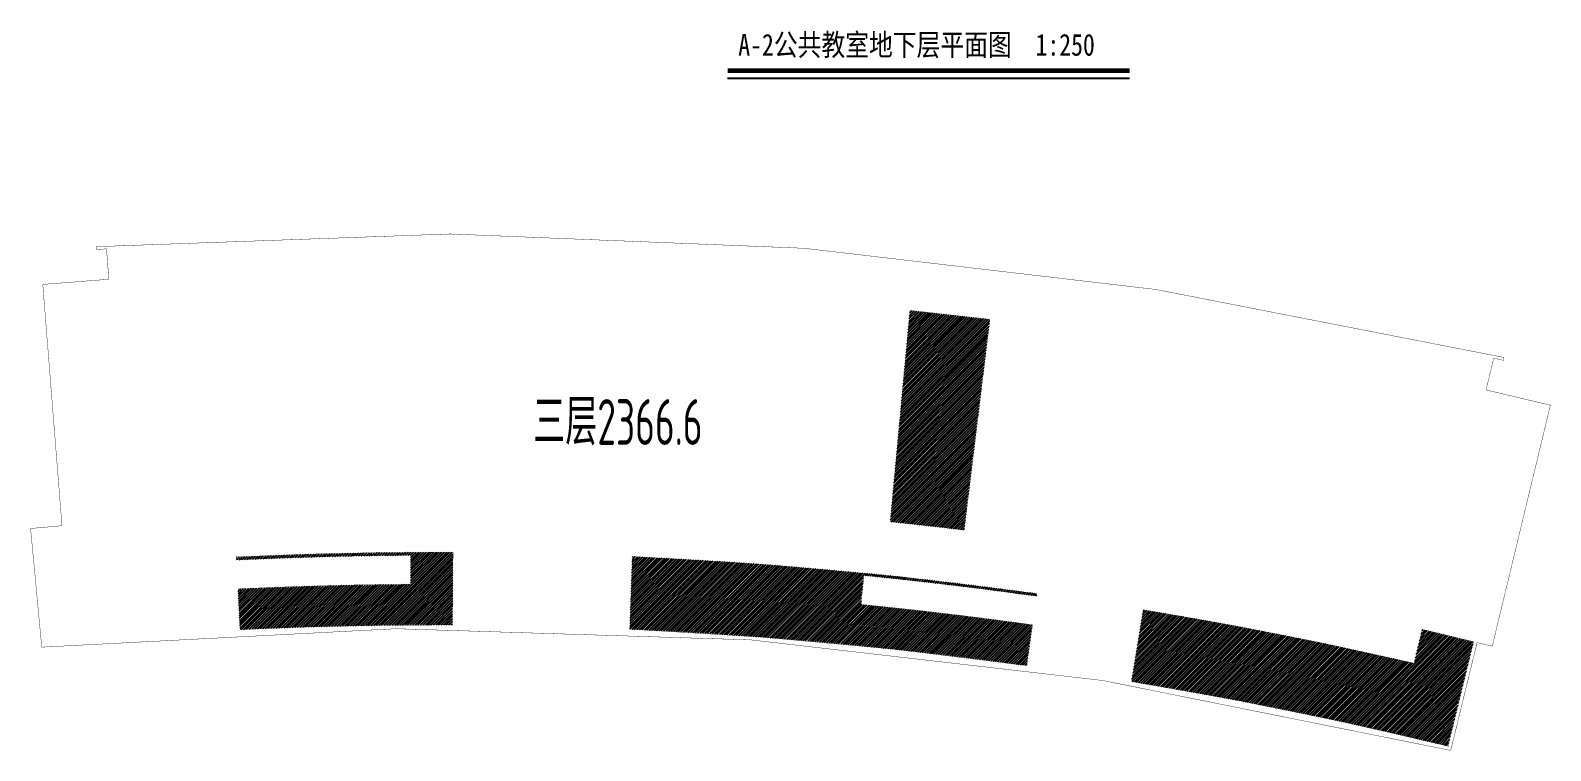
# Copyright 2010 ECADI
# Model space of a CAD drawing. Header units: millimetres. Extents: x 11515858 to 24947533, y -12764720 to -6305528.
# Drawn here: x 11750570 to 11855161, y -6480602 to -6431040 of the extents above; entities that cross this region are included whole.
import ezdxf

# ---------------------------------------------------------------- set-up
doc = ezdxf.new("R2010")
doc.units = ezdxf.units.MM
doc.header["$LTSCALE"] = 10
for name, color, linetype in [('A-SYMB-NAME-150', 4, 'Continuous'), ('A2-RI-F3$0$0S-SLAB-HOLE', 210, 'Continuous'), ('A2-RI-F3$0$A-ROOF-EDGE', 2, 'Continuous')]:
    doc.layers.add(name, color=color, linetype=linetype)
doc.layers.add('A2-RI-F3$0$A-TEXT', color=4, linetype='Continuous', lineweight=9)
doc.styles.add('A-1-10-01~10(B1~wd)$0$ht', font='SIMHEI.TTF', dxfattribs={"width": 0.8})
doc.styles.add('A2-RI-F3$0$XD2008', font='hzs.shx', dxfattribs={"width": 0.7, "bigfont": 'hztxt.shx'})

# ---------------------------------------------------------------- blocks, each defined once
blk = doc.blocks.new('A2-RI-F3')
at = {"layer": 'A2-RI-F3$0$A-ROOF-EDGE'}
h = blk.add_hatch(dxfattribs=at)
h.set_pattern_fill('ANSI31', color=256, scale=1000)
h.set_pattern_definition([(45, (0, 0), (-88.38834764831843, 88.38834764831844), [])])
edge = h.paths.add_edge_path()
edge.add_line((11811093.07157314, -6450310.240775542), (11816585.67971684, -6450924.215146799))
edge.add_line((11816585.67971684, -6450924.215146799), (11814814.13180849, -6465416.356892146))
edge.add_arc((11778746.97833218, -6764559.057407631), 301309.1349952411, 83.12512475701153, 84.09647439407843)
edge.add_line((11809737.750989, -6464847.918405902), (11811093.07157314, -6450310.240775542))
edge = h.paths.add_edge_path()
edge.add_line((11819117.22249264, -6474748.150003093), (11819508.4884155, -6471946.000879931))
edge.add_arc((11778637.1529527, -6764656.32942518), 295549.9999992893, 82.05114565889382, 84.35398090269565)
edge.add_line((11807714.01798044, -6470540.130585779), (11807911.57988395, -6468541.766730415))
edge.add_arc((11778457.55349032, -6764460.259199833), 297380.7220654521, 82.01133309779061, 84.31582914831199, ccw=False)
edge.add_line((11819786.7005186, -6469965.445218187), (11819812.91722871, -6469796.76896268))
edge.add_arc((11778730.70926614, -6764698.981021894), 297749.9999806836, 82.06928540125762, 87.44702614928954)
edge.add_line((11791993.40440325, -6467244.508192526), (11791815.98543632, -6472241.581932463))
edge.add_arc((11778730.71032551, -6764698.99430383), 292749.9999584656, 82.07043511796809, 87.43815231658601, ccw=False)
edge = h.paths.add_edge_path()
edge.add_line((11846336.63522037, -6472257.781920659), (11845773.97810532, -6474592.200938389))
edge.add_arc((11780297.69997637, -6756995.442174351), 289894.3491311914, 76.94639537654122, 80.69947331936082)
edge.add_line((11827148.36428247, -6470911.977234006), (11826333.74183691, -6475845.20106803))
edge.add_arc((11778730.71032019, -6764698.994358762), 292750.000013709, 76.29191811380662, 80.64178492692838, ccw=False)
edge.add_line((11848105.19604809, -6480287.772291109), (11849863.06724226, -6473107.808093411))
edge.add_line((11849863.06724226, -6473107.808093411), (11846336.63522037, -6472257.781920659))
edge = h.paths.add_edge_path()
edge.add_line((11779613.1193198, -6471950.324229835), (11779647.44784365, -6466950.401039896))
edge.add_arc((11778731.36900551, -6764723.995813989), 297775.0038957664, 89.82373425158976, 92.69093351066641)
edge.add_line((11764751.31327188, -6467277.343476451), (11764760.70250191, -6467477.109631058))
edge.add_arc((11778730.63735665, -6764702.786757292), 297553.7971913553, 90.3820592507372, 92.69098448230608, ccw=False)
edge.add_line((11776746.50625146, -6467155.604873895), (11776755.70008748, -6469153.762239388))
edge.add_arc((11778899.36837828, -6769276.488521035), 300130.3819083786, 90.40923611024999, 92.6807556350606)
edge.add_line((11764861.98727515, -6469474.557112589), (11765003.78660023, -6472270.99625837))
edge.add_arc((11778731.62909061, -6764740.852022673), 292791.8547197531, 89.82750289908222, 92.68735583627989, ccw=False)
at = {"layer": 'A2-RI-F3$0$0S-SLAB-HOLE', "ltscale": 3, "const_width": 25}
for points in [[(11752743.22354118, -6465124.047867825), (11750584.02204899, -6465319.198821689), (11751351.44078598, -6473483.222795073, -0.08365644610323358), (11848288.59804637, -6480589.947929263), (11850106.12702168, -6473166.331213454), (11851147.68673347, -6473415.965515656), (11855145.86000153, -6456834.30648612), (11850719.26564326, -6455781.711353954), (11851247.81959086, -6453588.783530094), (11851911.9143075, -6453744.298571748), (11851957.23717798, -6453549.502317985, 0.07643504562844165), (11755099.36199179, -6445923.696670041), (11755114.14773272, -6446123.149375876), (11755806.28628011, -6446071.956216943), (11755966.55915906, -6448166.429077817), (11751422.23274955, -6448521.745053884), (11752743.22354118, -6465124.047867825)], [(11779613.1193198, -6471950.324229835), (11779647.44784365, -6466950.401039896, 0.01251116957257823), (11764751.31327188, -6467277.343476451), (11764760.70250191, -6467477.109631058, -0.01007492772994152), (11776746.50625146, -6467155.604873895), (11776755.70008748, -6469153.762239388, 0.00991169824458981), (11764861.98727515, -6469474.557112589), (11765003.78660023, -6472270.99625837, -0.01247911019179841), (11779613.1193198, -6471950.324229835, -1817.722254746348)], [(11819117.22249264, -6474748.150003093), (11819508.4884155, -6471946.000879931, 0.01004835245533656), (11807714.01798044, -6470540.130585779), (11807911.57988395, -6468541.766730415, -0.01005559982392691), (11819786.7005186, -6469965.445218187), (11819812.91722871, -6469796.76896268, 0.0234691281012139), (11791993.40440325, -6467244.508192526), (11791815.98543632, -6472241.581932463, -0.02342536807132109), (11819117.22249262, -6474748.150003185, 1.159697406681589)]]:
    blk.add_lwpolyline(points, format="xyb", dxfattribs=at)
for points in [[(11811093.07157314, -6450310.240775542), (11816585.67971684, -6450924.215146799), (11814814.13180849, -6465416.356892146, 0.004238337716913007), (11809737.750989, -6464847.918405902)], [(11846336.63522037, -6472257.781920659), (11845773.97810532, -6474592.200938389, 0.01637735579363591), (11827148.36428247, -6470911.977234006), (11826333.74183691, -6475845.20106803, -0.01898215388221482), (11848105.19604809, -6480287.772291109), (11849863.06724226, -6473107.808093411)]]:
    blk.add_lwpolyline(points, format="xyb", close=True, dxfattribs=at)
at = {"layer": 'A2-RI-F3$0$A-TEXT', "style": 'A2-RI-F3$0$XD2008', "width": 0.7}
blk.add_text('三层2366.6', height=3150, dxfattribs=at).set_placement((11785163.78030348, -6459564.830212098))

msp = doc.modelspace()

# ---------------------------------------------------------------- linework, layer by layer
at = {"layer": 'A-SYMB-NAME-150', "linetype": 'Continuous'}
msp.add_line((11798535.0450755, -6434338.256904999), (11826191.25425879, -6434338.256904997), dxfattribs=at)
at = {"layer": 'A-SYMB-NAME-150', "linetype": 'Continuous', "const_width": 315}
msp.add_lwpolyline([(11798535.0450755, -6433812.256904997), (11826191.25425879, -6433812.256904996)], dxfattribs=at)

# ---------------------------------------------------------------- block references
msp.add_blockref('A2-RI-F3', (0, 0))

# ---------------------------------------------------------------- texts
at = {"layer": 'A-SYMB-NAME-150', "linetype": 'Continuous', "style": 'A-1-10-01~10(B1~wd)$0$ht', "width": 0.8}
msp.add_text('A-2公共教室地下层平面图  1:250', height=1500, rotation=1.000515991701087e-08, dxfattribs=at).set_placement((11799272.45870466, -6432779.598496911))

doc.saveas('drawing.dxf')
